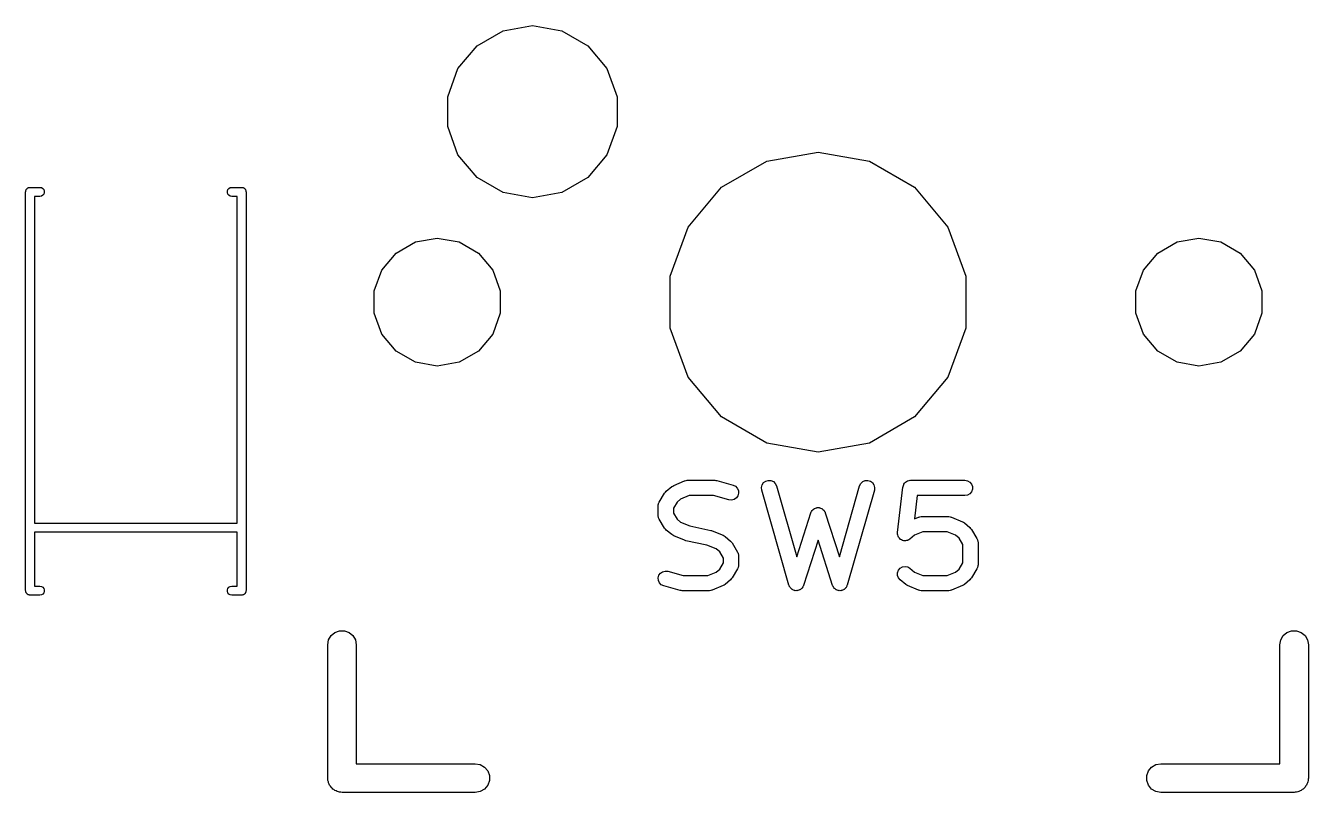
# Model space of a CAD drawing. Extents: x 37 to 154, y -133 to -20.
# Drawn here: x 134.43 to 151.54, y -56.54 to -46.31 of the extents above; entities that cross this region are included whole.
import ezdxf

# ---------------------------------------------------------------- set-up
doc = ezdxf.new("R2010")
doc.units = 0
doc.header["$MEASUREMENT"] = 0
doc.layers.add('BLACK', color=7, linetype='CONTINUOUS')

msp = doc.modelspace()

# ---------------------------------------------------------------- linework, layer by layer
at = {"layer": 'Black'}
for p, q in [((140.798, -46.3818), (141.19, -46.3126)), ((141.19, -46.3126), (141.582, -46.3818)), ((140.452, -46.5811), (140.798, -46.3818)), ((141.582, -46.3818), (141.928, -46.5811)), ((140.196, -46.8863), (140.452, -46.5811)), ((141.928, -46.5811), (142.184, -46.8863)), ((140.06, -47.2608), (140.196, -46.8863)), ((142.184, -46.8863), (142.32, -47.2608)), ((140.06, -47.6592), (140.06, -47.2608)), ((142.32, -47.2608), (142.32, -47.6592)), ((140.196, -48.0337), (140.06, -47.6592)), ((142.32, -47.6592), (142.184, -48.0337)), ((140.452, -48.3389), (140.196, -48.0337)), ((142.184, -48.0337), (141.928, -48.3389)), ((144.315, -48.1192), (145, -47.9985)), ((145, -47.9985), (145.685, -48.1192)), ((143.713, -48.4667), (144.315, -48.1192)), ((145.685, -48.1192), (146.287, -48.4667)), ((140.798, -48.5382), (140.452, -48.3389)), ((141.928, -48.3389), (141.582, -48.5382)), ((134.43, -48.53), (134.431, -48.5248)), ((134.43, -53.85), (134.43, -48.53)), ((134.431, -48.5196), (134.433, -48.5147)), ((134.431, -48.5248), (134.431, -48.5196)), ((134.433, -48.5147), (134.434, -48.5095)), ((134.434, -48.5095), (134.436, -48.5049)), ((134.436, -48.5049), (134.438, -48.5)), ((134.438, -48.5), (134.441, -48.496)), ((134.441, -48.496), (134.444, -48.4914)), ((134.444, -48.4914), (134.448, -48.4881)), ((134.448, -48.4881), (134.451, -48.484)), ((134.451, -48.484), (134.456, -48.4814)), ((134.456, -48.4814), (134.46, -48.478)), ((134.46, -48.478), (134.465, -48.4762)), ((134.465, -48.4762), (134.469, -48.4736)), ((134.469, -48.4736), (134.475, -48.4727)), ((134.475, -48.4727), (134.48, -48.4709)), ((134.48, -48.4709), (134.485, -48.4709)), ((134.485, -48.4709), (134.49, -48.47)), ((134.49, -48.47), (134.62, -48.47)), ((134.62, -48.59), (134.55, -48.59)), ((134.55, -48.59), (134.55, -52.95)), ((134.62, -48.47), (134.641, -48.4736)), ((134.641, -48.5864), (134.62, -48.59)), ((134.641, -48.4736), (134.659, -48.484)), ((134.659, -48.576), (134.641, -48.5864)), ((134.659, -48.484), (134.672, -48.5)), ((134.672, -48.56), (134.659, -48.576)), ((134.672, -48.5), (134.679, -48.5196)), ((134.679, -48.5404), (134.672, -48.56)), ((134.679, -48.5196), (134.679, -48.5404)), ((137.121, -48.5196), (137.128, -48.5)), ((137.121, -48.5404), (137.121, -48.5196)), ((137.128, -48.56), (137.121, -48.5404)), ((137.128, -48.5), (137.141, -48.484)), ((137.141, -48.576), (137.128, -48.56)), ((137.141, -48.484), (137.159, -48.4736)), ((137.159, -48.5864), (137.141, -48.576)), ((137.159, -48.4736), (137.18, -48.47)), ((137.18, -48.59), (137.159, -48.5864)), ((137.18, -48.47), (137.31, -48.47)), ((137.25, -48.59), (137.18, -48.59)), ((137.25, -52.95), (137.25, -48.59)), ((137.31, -48.47), (137.315, -48.4709)), ((137.315, -48.4709), (137.32, -48.4709)), ((137.32, -48.4709), (137.325, -48.4727)), ((137.325, -48.4727), (137.331, -48.4736)), ((137.331, -48.4736), (137.335, -48.4762)), ((137.335, -48.4762), (137.34, -48.478)), ((137.34, -48.478), (137.344, -48.4814)), ((137.344, -48.4814), (137.349, -48.484)), ((137.349, -48.484), (137.352, -48.4881)), ((137.352, -48.4881), (137.356, -48.4914)), ((137.356, -48.4914), (137.359, -48.496)), ((137.359, -48.496), (137.362, -48.5)), ((137.362, -48.5), (137.364, -48.5049)), ((137.364, -48.5049), (137.366, -48.5095)), ((137.366, -48.5095), (137.367, -48.5147)), ((137.367, -48.5147), (137.369, -48.5196)), ((137.369, -48.5196), (137.369, -48.5248)), ((137.369, -48.5248), (137.37, -48.53)), ((137.37, -48.53), (137.37, -53.85)), ((141.19, -48.6074), (140.798, -48.5382)), ((141.582, -48.5382), (141.19, -48.6074)), ((143.267, -48.9992), (143.713, -48.4667)), ((146.287, -48.4667), (146.733, -48.9992)), ((143.029, -49.6524), (143.267, -48.9992)), ((146.733, -48.9992), (146.971, -49.6524)), ((139.371, -49.3457), (139.628, -49.1974)), ((139.628, -49.1974), (139.92, -49.1458)), ((139.92, -49.1458), (140.212, -49.1974)), ((140.212, -49.1974), (140.469, -49.3457)), ((149.531, -49.3457), (149.788, -49.1974)), ((149.788, -49.1974), (150.08, -49.1458)), ((150.08, -49.1458), (150.372, -49.1974)), ((150.372, -49.1974), (150.629, -49.3457)), ((139.18, -49.5729), (139.371, -49.3457)), ((140.469, -49.3457), (140.66, -49.5729)), ((149.34, -49.5729), (149.531, -49.3457)), ((150.629, -49.3457), (150.82, -49.5729)), ((139.079, -49.8517), (139.18, -49.5729)), ((140.66, -49.5729), (140.761, -49.8517)), ((149.239, -49.8517), (149.34, -49.5729)), ((150.82, -49.5729), (150.921, -49.8517)), ((143.029, -50.3476), (143.029, -49.6524)), ((146.971, -49.6524), (146.971, -50.3476)), ((139.079, -50.1483), (139.079, -49.8517)), ((140.761, -49.8517), (140.761, -50.1483)), ((149.239, -50.1483), (149.239, -49.8517)), ((150.921, -49.8517), (150.921, -50.1483)), ((139.18, -50.4271), (139.079, -50.1483)), ((140.761, -50.1483), (140.66, -50.4271)), ((149.34, -50.4271), (149.239, -50.1483)), ((150.921, -50.1483), (150.82, -50.4271)), ((139.371, -50.6543), (139.18, -50.4271)), ((140.66, -50.4271), (140.469, -50.6543)), ((143.267, -51.0008), (143.029, -50.3476)), ((146.971, -50.3476), (146.733, -51.0008)), ((149.531, -50.6543), (149.34, -50.4271)), ((150.82, -50.4271), (150.629, -50.6543)), ((139.628, -50.8026), (139.371, -50.6543)), ((139.92, -50.8541), (139.628, -50.8026)), ((140.212, -50.8026), (139.92, -50.8541)), ((140.469, -50.6543), (140.212, -50.8026)), ((149.788, -50.8026), (149.531, -50.6543)), ((150.08, -50.8541), (149.788, -50.8026)), ((150.372, -50.8026), (150.08, -50.8541)), ((150.629, -50.6543), (150.372, -50.8026)), ((143.713, -51.5332), (143.267, -51.0008)), ((146.733, -51.0008), (146.287, -51.5332)), ((144.315, -51.8808), (143.713, -51.5332)), ((146.287, -51.5332), (145.685, -51.8808)), ((145, -52.0015), (144.315, -51.8808)), ((145.685, -51.8808), (145, -52.0015)), ((142.965, -52.5354), (142.976, -52.5224)), ((142.976, -52.5224), (143.048, -52.4619)), ((143.048, -52.4619), (143.061, -52.4544)), ((143.061, -52.4544), (143.074, -52.4462)), ((143.074, -52.4462), (143.219, -52.3857)), ((143.219, -52.3857), (143.221, -52.3852)), ((143.221, -52.3852), (143.224, -52.3841)), ((143.224, -52.3841), (143.239, -52.3814)), ((143.239, -52.3814), (143.254, -52.378)), ((143.254, -52.378), (143.256, -52.3783)), ((143.256, -52.3783), (143.258, -52.3779)), ((143.258, -52.3779), (143.621, -52.3779)), ((143.621, -52.3779), (143.635, -52.3803)), ((143.635, -52.3803), (143.648, -52.3816)), ((143.648, -52.3816), (143.866, -52.4421)), ((143.866, -52.4421), (143.898, -52.4573)), ((143.898, -52.4573), (143.923, -52.4825)), ((143.923, -52.4825), (143.937, -52.5146)), ((143.937, -52.5146), (143.94, -52.5498)), ((144.246, -52.4723), (144.254, -52.4381)), ((144.249, -52.5074), (144.246, -52.4723)), ((144.612, -53.7774), (144.249, -52.5074)), ((144.254, -52.4381), (144.274, -52.4089)), ((144.274, -52.4089), (144.302, -52.3882)), ((144.302, -52.3882), (144.336, -52.3785)), ((144.336, -52.3785), (144.372, -52.381)), ((144.372, -52.381), (144.404, -52.3953)), ((144.404, -52.3953), (144.429, -52.4199)), ((144.429, -52.4199), (144.445, -52.4516)), ((144.445, -52.4516), (144.715, -53.399)), ((145.285, -53.399), (145.555, -52.4516)), ((145.751, -52.5074), (145.388, -53.7774)), ((145.555, -52.4516), (145.571, -52.4199)), ((145.571, -52.4199), (145.596, -52.3953)), ((145.596, -52.3953), (145.628, -52.381)), ((145.628, -52.381), (145.664, -52.3785)), ((145.664, -52.3785), (145.698, -52.3882)), ((145.698, -52.3882), (145.726, -52.4089)), ((145.726, -52.4089), (145.746, -52.4381)), ((145.746, -52.4381), (145.754, -52.4723)), ((145.754, -52.4723), (145.751, -52.5074)), ((146.06, -53.0722), (146.133, -52.4674)), ((146.133, -52.4674), (146.134, -52.4647)), ((146.134, -52.4619), (146.139, -52.4479)), ((146.134, -52.4647), (146.134, -52.4619)), ((146.139, -52.4479), (146.143, -52.4336)), ((146.143, -52.4336), (146.145, -52.4314)), ((146.145, -52.4314), (146.146, -52.4287)), ((146.146, -52.4287), (146.155, -52.4173)), ((146.155, -52.4173), (146.164, -52.4054)), ((146.164, -52.4054), (146.167, -52.4039)), ((146.167, -52.4039), (146.168, -52.4017)), ((146.168, -52.4017), (146.181, -52.3943)), ((146.181, -52.3943), (146.194, -52.3861)), ((146.194, -52.3861), (146.197, -52.3855)), ((146.197, -52.3855), (146.199, -52.3841)), ((146.199, -52.3841), (146.214, -52.3815)), ((146.214, -52.3815), (146.228, -52.3781)), ((146.228, -52.3781), (146.231, -52.3784)), ((146.231, -52.3784), (146.234, -52.3779)), ((146.234, -52.3779), (146.959, -52.3779)), ((146.959, -52.3779), (146.994, -52.3841)), ((146.994, -52.3841), (147.025, -52.4017)), ((147.025, -52.4017), (147.047, -52.4287)), ((147.047, -52.4287), (147.059, -52.4619)), ((147.059, -52.4972), (147.047, -52.5303)), ((147.059, -52.4619), (147.059, -52.4972)), ((142.868, -52.7021), (142.871, -52.6946)), ((142.871, -52.6946), (142.873, -52.6867)), ((142.873, -52.6867), (142.877, -52.6782)), ((142.877, -52.6782), (142.881, -52.6692)), ((142.881, -52.6692), (142.953, -52.5482)), ((142.953, -52.5482), (142.965, -52.5354)), ((143.119, -52.6675), (143.07, -52.7496)), ((143.166, -52.6279), (143.119, -52.6675)), ((143.279, -52.5811), (143.166, -52.6279)), ((143.607, -52.5811), (143.279, -52.5811)), ((143.812, -52.6379), (143.607, -52.5811)), ((143.847, -52.6413), (143.812, -52.6379)), ((143.881, -52.6325), (143.847, -52.6413)), ((143.91, -52.6125), (143.881, -52.6325)), ((143.931, -52.5838), (143.91, -52.6125)), ((143.94, -52.5498), (143.931, -52.5838)), ((146.324, -52.5811), (146.287, -52.8917)), ((146.959, -52.5811), (146.324, -52.5811)), ((146.994, -52.575), (146.959, -52.5811)), ((147.025, -52.5574), (146.994, -52.575)), ((147.047, -52.5303), (147.025, -52.5574)), ((142.866, -52.7214), (142.868, -52.7118)), ((142.866, -52.8424), (142.866, -52.7214)), ((142.868, -52.852), (142.866, -52.8424)), ((142.868, -52.7118), (142.868, -52.7021)), ((142.868, -52.8617), (142.868, -52.852)), ((142.871, -52.8692), (142.868, -52.8617)), ((142.873, -52.8771), (142.871, -52.8692)), ((143.07, -52.7496), (143.07, -52.8142)), ((143.07, -52.8142), (143.119, -52.8963)), ((144.715, -53.399), (144.903, -52.8114)), ((144.903, -52.8114), (144.905, -52.8078)), ((144.905, -52.8078), (144.906, -52.8039)), ((144.906, -52.8039), (144.913, -52.7923)), ((144.913, -52.7923), (144.92, -52.7802)), ((144.92, -52.7802), (144.923, -52.7775)), ((144.923, -52.7775), (144.925, -52.7741)), ((144.925, -52.7741), (144.936, -52.7657)), ((144.936, -52.7657), (144.946, -52.7565)), ((144.946, -52.7565), (144.95, -52.7549)), ((144.95, -52.7549), (144.953, -52.7525)), ((144.953, -52.7525), (144.966, -52.7483)), ((144.966, -52.7483), (144.978, -52.7431)), ((144.978, -52.7431), (144.982, -52.7429)), ((144.982, -52.7429), (144.986, -52.7417)), ((144.986, -52.7417), (145, -52.7422)), ((145, -52.7422), (145.014, -52.7417)), ((145.014, -52.7417), (145.018, -52.7429)), ((145.018, -52.7429), (145.022, -52.7431)), ((145.022, -52.7431), (145.034, -52.7483)), ((145.034, -52.7483), (145.047, -52.7525)), ((145.047, -52.7525), (145.05, -52.7549)), ((145.05, -52.7549), (145.054, -52.7565)), ((145.054, -52.7565), (145.064, -52.7657)), ((145.064, -52.7657), (145.075, -52.7741)), ((145.075, -52.7741), (145.077, -52.7775)), ((145.077, -52.7775), (145.08, -52.7802)), ((145.08, -52.7802), (145.087, -52.7923)), ((145.087, -52.7923), (145.094, -52.8039)), ((145.094, -52.8039), (145.095, -52.8078)), ((145.095, -52.8078), (145.097, -52.8114)), ((145.097, -52.8114), (145.285, -53.399)), ((146.287, -52.8917), (146.34, -52.8695)), ((146.34, -52.8695), (146.342, -52.869)), ((146.342, -52.869), (146.344, -52.8679)), ((146.344, -52.8679), (146.359, -52.8652)), ((146.359, -52.8652), (146.374, -52.8618)), ((146.374, -52.8618), (146.377, -52.8621)), ((146.377, -52.8621), (146.379, -52.8617)), ((146.379, -52.8617), (146.742, -52.8617)), ((146.742, -52.8617), (146.744, -52.8621)), ((146.744, -52.8621), (146.746, -52.8618)), ((146.746, -52.8618), (146.761, -52.8652)), ((146.761, -52.8652), (146.776, -52.8679)), ((146.776, -52.8679), (146.778, -52.869)), ((146.778, -52.869), (146.781, -52.8695)), ((146.781, -52.8695), (146.926, -52.93)), ((134.55, -52.95), (137.25, -52.95)), ((142.877, -52.8856), (142.873, -52.8771)), ((142.881, -52.8947), (142.877, -52.8856)), ((142.953, -53.0156), (142.881, -52.8947)), ((142.965, -53.0284), (142.953, -53.0156)), ((142.976, -53.0414), (142.965, -53.0284)), ((143.119, -52.8963), (143.166, -52.9359)), ((143.166, -52.9359), (143.288, -52.9868)), ((143.288, -52.9868), (143.569, -53.0453)), ((146.926, -52.93), (146.939, -52.9382)), ((146.939, -52.9382), (146.952, -52.9458)), ((146.952, -52.9458), (147.024, -53.0062)), ((147.024, -53.0062), (147.035, -53.0192)), ((147.035, -53.0192), (147.047, -53.032)), ((147.047, -53.032), (147.119, -53.153)), ((137.25, -53.07), (134.55, -53.07)), ((134.55, -53.07), (134.55, -53.79)), ((137.25, -53.79), (137.25, -53.07)), ((143.048, -53.1019), (142.976, -53.0414)), ((143.061, -53.1094), (143.048, -53.1019)), ((143.074, -53.1176), (143.061, -53.1094)), ((143.219, -53.1781), (143.074, -53.1176)), ((143.229, -53.1802), (143.219, -53.1781)), ((143.238, -53.1837), (143.229, -53.1802)), ((143.518, -53.2423), (143.238, -53.1837)), ((143.569, -53.0453), (143.578, -53.0489)), ((143.578, -53.0489), (143.588, -53.051)), ((143.588, -53.051), (143.733, -53.1115)), ((143.733, -53.1115), (143.746, -53.1196)), ((143.746, -53.1196), (143.759, -53.1272)), ((143.759, -53.1272), (143.831, -53.1877)), ((143.831, -53.1877), (143.842, -53.2006)), ((143.842, -53.2006), (143.853, -53.2134)), ((145, -53.1757), (144.806, -53.7805)), ((145.194, -53.7805), (145, -53.1757)), ((146.061, -53.0869), (146.06, -53.0722)), ((146.061, -53.1016), (146.061, -53.0869)), ((146.062, -53.1044), (146.061, -53.1016)), ((146.062, -53.1074), (146.062, -53.1044)), ((146.068, -53.1209), (146.062, -53.1074)), ((146.073, -53.1348), (146.068, -53.1209)), ((146.075, -53.1371), (146.073, -53.1348)), ((146.076, -53.1399), (146.075, -53.1371)), ((146.086, -53.1506), (146.076, -53.1399)), ((146.096, -53.1619), (146.086, -53.1506)), ((146.098, -53.1634), (146.096, -53.1619)), ((146.1, -53.1656), (146.098, -53.1634)), ((146.113, -53.1722), (146.1, -53.1656)), ((146.126, -53.1796), (146.113, -53.1722)), ((146.129, -53.1802), (146.126, -53.1796)), ((146.132, -53.1815), (146.129, -53.1802)), ((146.146, -53.1833), (146.132, -53.1815)), ((146.161, -53.1859), (146.146, -53.1833)), ((146.164, -53.1854), (146.161, -53.1859)), ((146.167, -53.1857), (146.164, -53.1854)), ((146.181, -53.1824), (146.167, -53.1857)), ((146.196, -53.1799), (146.181, -53.1824)), ((146.198, -53.1784), (146.196, -53.1799)), ((146.201, -53.1777), (146.198, -53.1784)), ((146.213, -53.1697), (146.201, -53.1777)), ((146.226, -53.1623), (146.213, -53.1697)), ((146.287, -53.1117), (146.226, -53.1623)), ((146.399, -53.0649), (146.287, -53.1117)), ((146.721, -53.0649), (146.399, -53.0649)), ((146.834, -53.1117), (146.721, -53.0649)), ((146.881, -53.1513), (146.834, -53.1117)), ((146.93, -53.2334), (146.881, -53.1513)), ((147.119, -53.153), (147.123, -53.1621)), ((147.123, -53.1621), (147.127, -53.1705)), ((147.127, -53.1705), (147.129, -53.1784)), ((147.129, -53.1784), (147.132, -53.1859)), ((147.132, -53.1859), (147.132, -53.1956)), ((147.132, -53.1956), (147.134, -53.2052)), ((147.134, -53.2052), (147.134, -53.5076)), ((143.64, -53.2931), (143.518, -53.2423)), ((143.688, -53.3327), (143.64, -53.2931)), ((143.737, -53.4148), (143.688, -53.3327)), ((143.853, -53.2134), (143.926, -53.3344)), ((143.926, -53.3344), (143.929, -53.3435)), ((143.929, -53.3435), (143.934, -53.3519)), ((143.934, -53.3519), (143.936, -53.3598)), ((143.936, -53.3598), (143.939, -53.3673)), ((143.939, -53.3673), (143.939, -53.3771)), ((143.939, -53.3771), (143.94, -53.3867)), ((146.93, -53.4795), (146.93, -53.2334)), ((143.688, -53.5615), (143.737, -53.4795)), ((143.737, -53.4795), (143.737, -53.4148)), ((143.929, -53.5508), (143.926, -53.5599)), ((143.934, -53.5424), (143.929, -53.5508)), ((143.936, -53.5344), (143.934, -53.5424)), ((143.939, -53.5269), (143.936, -53.5344)), ((143.94, -53.5076), (143.939, -53.5172)), ((143.939, -53.5172), (143.939, -53.5269)), ((143.94, -53.3867), (143.94, -53.5076)), ((146.073, -53.5781), (146.096, -53.551)), ((146.096, -53.551), (146.126, -53.5332)), ((146.126, -53.5332), (146.161, -53.527)), ((146.161, -53.527), (146.196, -53.533)), ((146.196, -53.533), (146.226, -53.5505)), ((146.226, -53.5505), (146.287, -53.6012)), ((146.881, -53.5615), (146.93, -53.4795)), ((147.123, -53.5508), (147.119, -53.5599)), ((147.127, -53.5424), (147.123, -53.5508)), ((147.129, -53.5344), (147.127, -53.5424)), ((147.132, -53.5269), (147.129, -53.5344)), ((147.134, -53.5076), (147.132, -53.5172)), ((147.132, -53.5172), (147.132, -53.5269)), ((142.867, -53.6793), (142.876, -53.6453)), ((142.87, -53.7144), (142.867, -53.6793)), ((142.884, -53.7466), (142.87, -53.7144)), ((142.876, -53.6453), (142.897, -53.6166)), ((142.897, -53.6166), (142.926, -53.5966)), ((142.926, -53.5966), (142.96, -53.5878)), ((142.96, -53.5878), (142.995, -53.5912)), ((142.995, -53.5912), (143.2, -53.6479)), ((143.2, -53.6479), (143.528, -53.6479)), ((143.528, -53.6479), (143.64, -53.6012)), ((143.64, -53.6012), (143.688, -53.5615)), ((143.831, -53.7066), (143.759, -53.7671)), ((143.842, -53.6937), (143.831, -53.7066)), ((143.853, -53.6808), (143.842, -53.6937)), ((143.926, -53.5599), (143.853, -53.6808)), ((146.061, -53.6113), (146.073, -53.5781)), ((146.061, -53.6466), (146.061, -53.6113)), ((146.073, -53.6797), (146.061, -53.6466)), ((146.096, -53.7066), (146.073, -53.6797)), ((146.169, -53.7671), (146.096, -53.7066)), ((146.287, -53.6012), (146.399, -53.6479)), ((146.399, -53.6479), (146.721, -53.6479)), ((146.721, -53.6479), (146.834, -53.6012)), ((146.834, -53.6012), (146.881, -53.5615)), ((147.024, -53.7066), (146.952, -53.7671)), ((147.035, -53.6937), (147.024, -53.7066)), ((147.047, -53.6808), (147.035, -53.6937)), ((147.119, -53.5599), (147.047, -53.6808)), ((134.431, -53.8552), (134.43, -53.85)), ((134.431, -53.8604), (134.431, -53.8552)), ((134.433, -53.8653), (134.431, -53.8604)), ((134.434, -53.8705), (134.433, -53.8653)), ((134.436, -53.8751), (134.434, -53.8705)), ((134.438, -53.88), (134.436, -53.8751)), ((134.441, -53.884), (134.438, -53.88)), ((134.444, -53.8886), (134.441, -53.884)), ((134.448, -53.8919), (134.444, -53.8886)), ((134.451, -53.896), (134.448, -53.8919)), ((134.456, -53.8986), (134.451, -53.896)), ((134.55, -53.79), (134.62, -53.79)), ((134.62, -53.79), (134.641, -53.7936)), ((134.641, -53.7936), (134.659, -53.804)), ((134.659, -53.896), (134.641, -53.9064)), ((134.659, -53.804), (134.672, -53.82)), ((134.672, -53.88), (134.659, -53.896)), ((134.672, -53.82), (134.679, -53.8396)), ((134.679, -53.8604), (134.672, -53.88)), ((134.679, -53.8396), (134.679, -53.8604)), ((137.121, -53.8396), (137.128, -53.82)), ((137.121, -53.8604), (137.121, -53.8396)), ((137.128, -53.88), (137.121, -53.8604)), ((137.128, -53.82), (137.141, -53.804)), ((137.141, -53.896), (137.128, -53.88)), ((137.141, -53.804), (137.159, -53.7936)), ((137.159, -53.9064), (137.141, -53.896)), ((137.159, -53.7936), (137.18, -53.79)), ((137.18, -53.79), (137.25, -53.79)), ((137.349, -53.896), (137.344, -53.8986)), ((137.352, -53.8919), (137.349, -53.896)), ((137.356, -53.8886), (137.352, -53.8919)), ((137.359, -53.884), (137.356, -53.8886)), ((137.362, -53.88), (137.359, -53.884)), ((137.364, -53.8751), (137.362, -53.88)), ((137.366, -53.8705), (137.364, -53.8751)), ((137.367, -53.8653), (137.366, -53.8705)), ((137.369, -53.8604), (137.367, -53.8653)), ((137.37, -53.85), (137.369, -53.8552)), ((137.369, -53.8552), (137.369, -53.8604)), ((142.909, -53.7717), (142.884, -53.7466)), ((142.941, -53.7869), (142.909, -53.7717)), ((143.159, -53.8474), (142.941, -53.7869)), ((143.172, -53.8487), (143.159, -53.8474)), ((143.186, -53.8511), (143.172, -53.8487)), ((143.549, -53.8511), (143.186, -53.8511)), ((143.551, -53.8507), (143.549, -53.8511)), ((143.553, -53.851), (143.551, -53.8507)), ((143.568, -53.8477), (143.553, -53.851)), ((143.583, -53.845), (143.568, -53.8477)), ((143.585, -53.8438), (143.583, -53.845)), ((143.588, -53.8433), (143.585, -53.8438)), ((143.733, -53.7828), (143.588, -53.8433)), ((143.746, -53.7746), (143.733, -53.7828)), ((143.759, -53.7671), (143.746, -53.7746)), ((144.614, -53.7825), (144.612, -53.7774)), ((144.616, -53.788), (144.614, -53.7825)), ((144.622, -53.7983), (144.616, -53.788)), ((144.627, -53.8092), (144.622, -53.7983)), ((144.632, -53.8131), (144.627, -53.8092)), ((144.635, -53.8178), (144.632, -53.8131)), ((144.644, -53.8253), (144.635, -53.8178)), ((144.653, -53.8337), (144.644, -53.8253)), ((144.658, -53.836), (144.653, -53.8337)), ((144.662, -53.8394), (144.658, -53.836)), ((144.674, -53.8431), (144.662, -53.8394)), ((144.685, -53.8481), (144.674, -53.8431)), ((144.691, -53.8485), (144.685, -53.8481)), ((144.696, -53.8502), (144.691, -53.8485)), ((144.708, -53.8497), (144.696, -53.8502)), ((144.72, -53.8506), (144.708, -53.8497)), ((144.726, -53.849), (144.72, -53.8506)), ((144.731, -53.8488), (144.726, -53.849)), ((144.743, -53.8442), (144.731, -53.8488)), ((144.754, -53.8409), (144.743, -53.8442)), ((144.759, -53.8376), (144.754, -53.8409)), ((144.764, -53.8354), (144.759, -53.8376)), ((144.773, -53.8273), (144.764, -53.8354)), ((144.783, -53.8202), (144.773, -53.8273)), ((144.786, -53.8155), (144.783, -53.8202)), ((144.79, -53.8117), (144.786, -53.8155)), ((144.796, -53.801), (144.79, -53.8117)), ((144.802, -53.7909), (144.796, -53.801)), ((144.804, -53.7855), (144.802, -53.7909)), ((144.806, -53.7805), (144.804, -53.7855)), ((145.196, -53.7855), (145.194, -53.7805)), ((145.198, -53.7909), (145.196, -53.7855)), ((145.204, -53.801), (145.198, -53.7909)), ((145.21, -53.8117), (145.204, -53.801)), ((145.214, -53.8155), (145.21, -53.8117)), ((145.217, -53.8202), (145.214, -53.8155)), ((145.227, -53.8273), (145.217, -53.8202)), ((145.236, -53.8354), (145.227, -53.8273)), ((145.241, -53.8376), (145.236, -53.8354)), ((145.246, -53.8409), (145.241, -53.8376)), ((145.257, -53.8442), (145.246, -53.8409)), ((145.269, -53.8488), (145.257, -53.8442)), ((145.274, -53.849), (145.269, -53.8488)), ((145.28, -53.8506), (145.274, -53.849)), ((145.292, -53.8497), (145.28, -53.8506)), ((145.304, -53.8502), (145.292, -53.8497)), ((145.309, -53.8485), (145.304, -53.8502)), ((145.315, -53.8481), (145.309, -53.8485)), ((145.326, -53.8431), (145.315, -53.8481)), ((145.338, -53.8394), (145.326, -53.8431)), ((145.342, -53.836), (145.338, -53.8394)), ((145.347, -53.8337), (145.342, -53.836)), ((145.356, -53.8253), (145.347, -53.8337)), ((145.365, -53.8178), (145.356, -53.8253)), ((145.368, -53.8131), (145.365, -53.8178)), ((145.373, -53.8092), (145.368, -53.8131)), ((145.378, -53.7983), (145.373, -53.8092)), ((145.384, -53.788), (145.378, -53.7983)), ((145.386, -53.7825), (145.384, -53.788)), ((145.388, -53.7774), (145.386, -53.7825)), ((146.182, -53.7746), (146.169, -53.7671)), ((146.195, -53.7828), (146.182, -53.7746)), ((146.34, -53.8433), (146.195, -53.7828)), ((146.342, -53.8438), (146.34, -53.8433)), ((146.344, -53.845), (146.342, -53.8438)), ((146.359, -53.8477), (146.344, -53.845)), ((146.374, -53.851), (146.359, -53.8477)), ((146.377, -53.8507), (146.374, -53.851)), ((146.379, -53.8511), (146.377, -53.8507)), ((146.742, -53.8511), (146.379, -53.8511)), ((146.744, -53.8507), (146.742, -53.8511)), ((146.746, -53.851), (146.744, -53.8507)), ((146.761, -53.8477), (146.746, -53.851)), ((146.776, -53.845), (146.761, -53.8477)), ((146.778, -53.8438), (146.776, -53.845)), ((146.781, -53.8433), (146.778, -53.8438)), ((146.926, -53.7828), (146.781, -53.8433)), ((146.939, -53.7746), (146.926, -53.7828)), ((146.952, -53.7671), (146.939, -53.7746)), ((134.46, -53.902), (134.456, -53.8986)), ((134.465, -53.9038), (134.46, -53.902)), ((134.469, -53.9064), (134.465, -53.9038)), ((134.475, -53.9073), (134.469, -53.9064)), ((134.48, -53.9091), (134.475, -53.9073)), ((134.485, -53.9091), (134.48, -53.9091)), ((134.49, -53.91), (134.485, -53.9091)), ((134.62, -53.91), (134.49, -53.91)), ((134.641, -53.9064), (134.62, -53.91)), ((137.18, -53.91), (137.159, -53.9064)), ((137.31, -53.91), (137.18, -53.91)), ((137.315, -53.9091), (137.31, -53.91)), ((137.32, -53.9091), (137.315, -53.9091)), ((137.325, -53.9073), (137.32, -53.9091)), ((137.331, -53.9064), (137.325, -53.9073)), ((137.335, -53.9038), (137.331, -53.9064)), ((137.34, -53.902), (137.335, -53.9038)), ((137.344, -53.8986), (137.34, -53.902)), ((138.504, -54.4495), (138.555, -54.407)), ((138.555, -54.407), (138.617, -54.3844)), ((138.617, -54.3844), (138.683, -54.3844)), ((138.683, -54.3844), (138.745, -54.407)), ((138.745, -54.407), (138.796, -54.4495)), ((151.204, -54.4495), (151.255, -54.407)), ((151.255, -54.407), (151.317, -54.3844)), ((151.317, -54.3844), (151.383, -54.3844)), ((151.383, -54.3844), (151.445, -54.407)), ((151.445, -54.407), (151.496, -54.4495)), ((138.459, -54.572), (138.471, -54.5068)), ((138.459, -56.35), (138.459, -54.572)), ((138.471, -54.5068), (138.504, -54.4495)), ((138.796, -54.4495), (138.829, -54.5068)), ((138.829, -54.5068), (138.84, -54.572)), ((138.84, -54.572), (138.84, -56.1595)), ((151.159, -54.572), (151.171, -54.5068)), ((151.159, -56.1595), (151.159, -54.572)), ((151.171, -54.5068), (151.204, -54.4495)), ((151.496, -54.4495), (151.529, -54.5068)), ((151.529, -54.5068), (151.54, -54.572)), ((151.54, -54.572), (151.54, -56.35)), ((138.84, -56.1595), (140.428, -56.1595)), ((140.428, -56.1595), (140.493, -56.171)), ((140.493, -56.171), (140.55, -56.2041)), ((140.55, -56.2041), (140.593, -56.2547)), ((140.593, -56.2547), (140.616, -56.3169)), ((149.384, -56.3169), (149.407, -56.2547)), ((149.407, -56.2547), (149.45, -56.2041)), ((149.45, -56.2041), (149.507, -56.171)), ((149.507, -56.171), (149.572, -56.1595)), ((149.572, -56.1595), (151.159, -56.1595)), ((138.462, -56.3664), (138.459, -56.35)), ((138.462, -56.3831), (138.462, -56.3664)), ((138.468, -56.3987), (138.462, -56.3831)), ((138.471, -56.4152), (138.468, -56.3987)), ((138.479, -56.4296), (138.471, -56.4152)), ((138.485, -56.4452), (138.479, -56.4296)), ((138.496, -56.458), (138.485, -56.4452)), ((138.504, -56.4725), (138.496, -56.458)), ((140.593, -56.4452), (140.55, -56.4959)), ((140.616, -56.3831), (140.593, -56.4452)), ((140.616, -56.3169), (140.616, -56.3831)), ((149.384, -56.3831), (149.384, -56.3169)), ((149.407, -56.4452), (149.384, -56.3831)), ((149.45, -56.4959), (149.407, -56.4452)), ((151.504, -56.458), (151.496, -56.4725)), ((151.515, -56.4452), (151.504, -56.458)), ((151.521, -56.4296), (151.515, -56.4452)), ((151.529, -56.4152), (151.521, -56.4296)), ((151.532, -56.3987), (151.529, -56.4152)), ((151.538, -56.3831), (151.532, -56.3987)), ((151.54, -56.35), (151.538, -56.3664)), ((151.538, -56.3664), (151.538, -56.3831)), ((138.517, -56.4832), (138.504, -56.4725)), ((138.528, -56.4959), (138.517, -56.4832)), ((138.542, -56.5043), (138.528, -56.4959)), ((138.555, -56.515), (138.542, -56.5043)), ((138.57, -56.5207), (138.555, -56.515)), ((138.585, -56.529), (138.57, -56.5207)), ((138.601, -56.5319), (138.585, -56.529)), ((138.617, -56.5376), (138.601, -56.5319)), ((138.634, -56.5376), (138.617, -56.5376)), ((138.65, -56.5405), (138.634, -56.5376)), ((140.428, -56.5405), (138.65, -56.5405)), ((140.493, -56.529), (140.428, -56.5405)), ((140.55, -56.4959), (140.493, -56.529)), ((149.507, -56.529), (149.45, -56.4959)), ((149.572, -56.5405), (149.507, -56.529)), ((151.35, -56.5405), (149.572, -56.5405)), ((151.366, -56.5376), (151.35, -56.5405)), ((151.383, -56.5376), (151.366, -56.5376)), ((151.399, -56.5319), (151.383, -56.5376)), ((151.415, -56.529), (151.399, -56.5319)), ((151.43, -56.5207), (151.415, -56.529)), ((151.445, -56.515), (151.43, -56.5207)), ((151.458, -56.5043), (151.445, -56.515)), ((151.472, -56.4959), (151.458, -56.5043)), ((151.483, -56.4832), (151.472, -56.4959)), ((151.496, -56.4725), (151.483, -56.4832))]:
    msp.add_line(p, q, dxfattribs=at)

doc.saveas('drawing.dxf')
